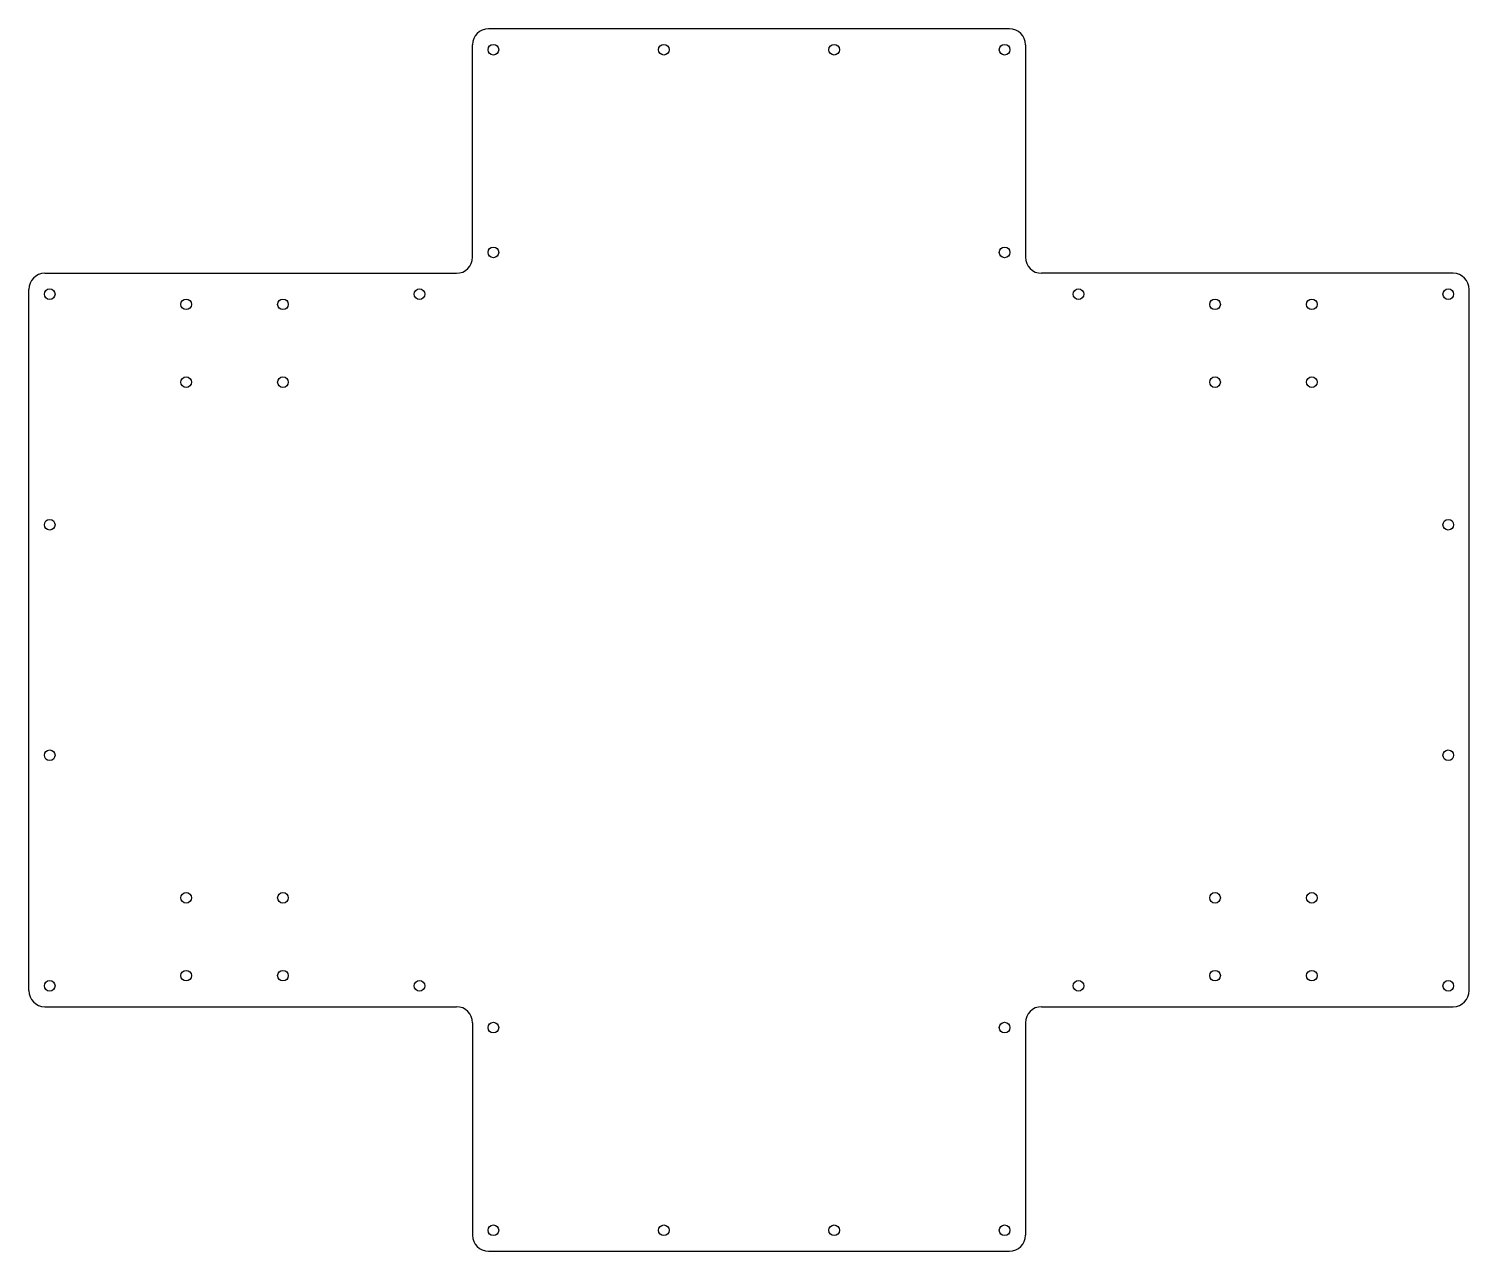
# Model space of a CAD drawing. Extents: x -224 to 224, y -30 to 350.
import ezdxf

# ---------------------------------------------------------------- set-up
doc = ezdxf.new("R2010")
doc.units = 0
doc.layers.get('0').update_dxf_attribs({"linetype": 'continuous'})

# ---------------------------------------------------------------- blocks, each defined once
blk = doc.blocks.new('FILLET001')
at = {"color": 0}
for p, q in [((81, 350), (-81, 350)), ((-86, 279), (-86, 345)), ((86, 345), (86, 279)), ((-219, 274), (-91, 274)), ((219, 274), (91, 274)), ((-224, 51), (-224, 269)), ((224, 51), (224, 269)), ((-219, 46), (-91, 46)), ((91, 46), (219, 46)), ((-86, 41), (-86, -25)), ((86, 41), (86, -25)), ((-81, -30), (81, -30))]:
    blk.add_line(p, q, dxfattribs=at)
for centre in [(-79.5, 343.5), (-26.5, 343.5), (26.5, 343.5), (79.5, 343.5), (-79.5, 280.5), (79.5, 280.5), (-217.5, 267.5), (-102.5, 267.5), (102.5, 267.5), (217.5, 267.5), (-175.05, 264.35), (-144.95, 264.35), (144.95, 264.35), (175.05, 264.35), (-175.05, 240.15), (-144.95, 240.15), (144.95, 240.15), (175.05, 240.15), (-217.5, 195.833333), (217.5, 195.833333), (-217.5, 124.166667), (217.5, 124.166667), (-175.05, 79.85), (-144.95, 79.85), (144.95, 79.85), (175.05, 79.85), (-217.5, 52.5), (-175.05, 55.65), (-144.95, 55.65), (-102.5, 52.5), (102.5, 52.5), (144.95, 55.65), (175.05, 55.65), (217.5, 52.5), (-79.5, 39.5), (79.5, 39.5), (-79.5, -23.5), (-26.5, -23.5), (26.5, -23.5), (79.5, -23.5)]:
    blk.add_circle(centre, 1.65, dxfattribs=at)
for centre, start, end in [((-81, 345), 90, -180), ((81, 345), 0, 90), ((-91, 279), -90, 0), ((91, 279), -180, -90), ((-219, 269), 90, -180), ((219, 269), 0, 90), ((-219, 51), -180, -90), ((219, 51), -90, 0), ((-91, 41), 0, 90), ((91, 41), 90, -180), ((-81, -25), -180, -90), ((81, -25), -90, 0)]:
    blk.add_arc(centre, 5, start, end, dxfattribs=at)

msp = doc.modelspace()

# ---------------------------------------------------------------- block references
at = {"color": 0}
msp.add_blockref('FILLET001', (0, 0), dxfattribs=at)

doc.saveas('drawing.dxf')
